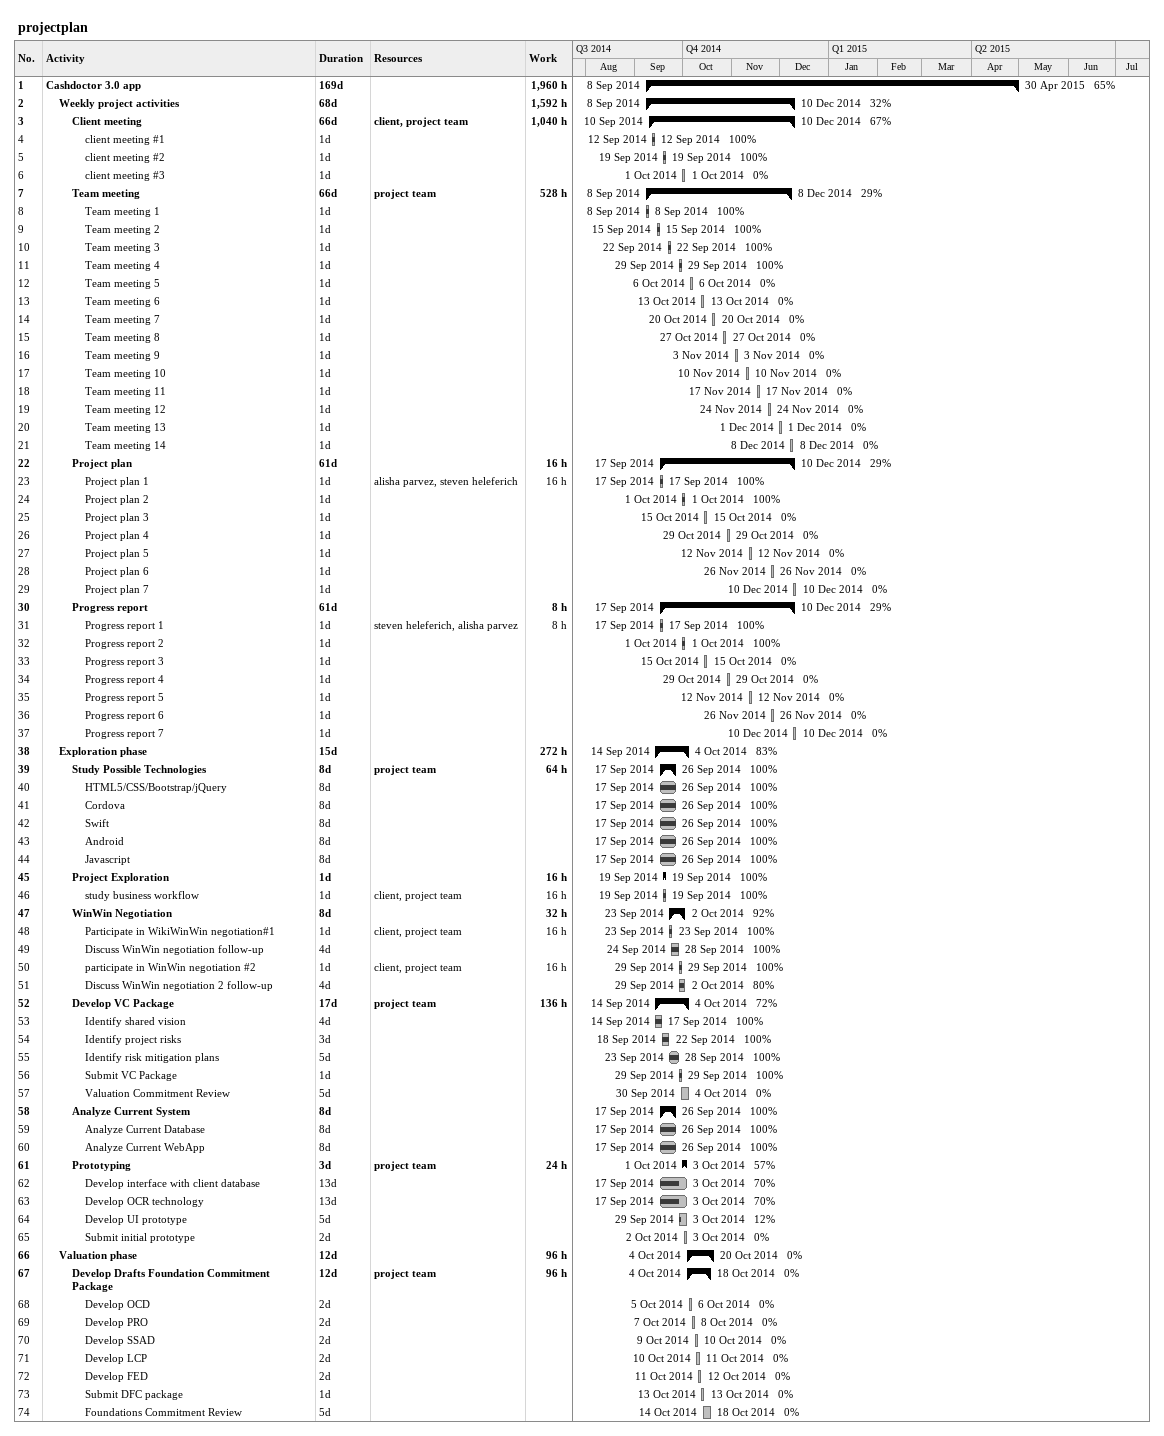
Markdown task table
projectplan

| ID | Level | Task | Duration | Start | Finish | Resources | % complete | Work (h) |
|---|---|---|---|---|---|---|---|---|
| 1 | 1 | **Cashdoctor 3.0 app** | 169d | 2014-09-08 | 2015-04-30 |  | 65 | 1960 |
| 2 | 2 | **Weekly project activities** | 68d | 2014-09-08 | 2014-12-10 |  | 32 | 1592 |
| 3 | 3 | **Client meeting** | 66d | 2014-09-10 | 2014-12-10 | client, project team | 67 | 1040 |
| 4 | 4 | client meeting #1 | 1d | 2014-09-12 | 2014-09-12 |  | 100 |  |
| 5 | 4 | client meeting #2 | 1d | 2014-09-19 | 2014-09-19 |  | 100 |  |
| 6 | 4 | client meeting #3 | 1d | 2014-10-01 | 2014-10-01 |  | 0 |  |
| 7 | 3 | **Team meeting** | 66d | 2014-09-08 | 2014-12-08 | project team | 29 | 528 |
| 8 | 4 | Team meeting 1 | 1d | 2014-09-08 | 2014-09-08 |  | 100 |  |
| 9 | 4 | Team meeting 2 | 1d | 2014-09-15 | 2014-09-15 |  | 100 |  |
| 10 | 4 | Team meeting 3 | 1d | 2014-09-22 | 2014-09-22 |  | 100 |  |
| 11 | 4 | Team meeting 4 | 1d | 2014-09-29 | 2014-09-29 |  | 100 |  |
| 12 | 4 | Team meeting 5 | 1d | 2014-10-06 | 2014-10-06 |  | 0 |  |
| 13 | 4 | Team meeting 6 | 1d | 2014-10-13 | 2014-10-13 |  | 0 |  |
| 14 | 4 | Team meeting 7 | 1d | 2014-10-20 | 2014-10-20 |  | 0 |  |
| 15 | 4 | Team meeting 8 | 1d | 2014-10-27 | 2014-10-27 |  | 0 |  |
| 16 | 4 | Team meeting 9 | 1d | 2014-11-03 | 2014-11-03 |  | 0 |  |
| 17 | 4 | Team meeting 10 | 1d | 2014-11-10 | 2014-11-10 |  | 0 |  |
| 18 | 4 | Team meeting 11 | 1d | 2014-11-17 | 2014-11-17 |  | 0 |  |
| 19 | 4 | Team meeting 12 | 1d | 2014-11-24 | 2014-11-24 |  | 0 |  |
| 20 | 4 | Team meeting 13 | 1d | 2014-12-01 | 2014-12-01 |  | 0 |  |
| 21 | 4 | Team meeting 14 | 1d | 2014-12-08 | 2014-12-08 |  | 0 |  |
| 22 | 3 | **Project plan** | 61d | 2014-09-17 | 2014-12-10 |  | 29 | 16 |
| 23 | 4 | Project plan 1 | 1d | 2014-09-17 | 2014-09-17 | alisha parvez, steven heleferich | 100 | 16 |
| 24 | 4 | Project plan 2 | 1d | 2014-10-01 | 2014-10-01 |  | 100 |  |
| 25 | 4 | Project plan 3 | 1d | 2014-10-15 | 2014-10-15 |  | 0 |  |
| 26 | 4 | Project plan 4 | 1d | 2014-10-29 | 2014-10-29 |  | 0 |  |
| 27 | 4 | Project plan 5 | 1d | 2014-11-12 | 2014-11-12 |  | 0 |  |
| 28 | 4 | Project plan 6 | 1d | 2014-11-26 | 2014-11-26 |  | 0 |  |
| 29 | 4 | Project plan 7 | 1d | 2014-12-10 | 2014-12-10 |  | 0 |  |
| 30 | 3 | **Progress report** | 61d | 2014-09-17 | 2014-12-10 |  | 29 | 8 |
| 31 | 4 | Progress report 1 | 1d | 2014-09-17 | 2014-09-17 | steven heleferich, alisha parvez | 100 | 8 |
| 32 | 4 | Progress report 2 | 1d | 2014-10-01 | 2014-10-01 |  | 100 |  |
| 33 | 4 | Progress report 3 | 1d | 2014-10-15 | 2014-10-15 |  | 0 |  |
| 34 | 4 | Progress report 4 | 1d | 2014-10-29 | 2014-10-29 |  | 0 |  |
| 35 | 4 | Progress report 5 | 1d | 2014-11-12 | 2014-11-12 |  | 0 |  |
| 36 | 4 | Progress report 6 | 1d | 2014-11-26 | 2014-11-26 |  | 0 |  |
| 37 | 4 | Progress report 7 | 1d | 2014-12-10 | 2014-12-10 |  | 0 |  |
| 38 | 2 | **Exploration phase** | 15d | 2014-09-14 | 2014-10-04 |  | 83 | 272 |
| 39 | 3 | **Study Possible Technologies** | 8d | 2014-09-17 | 2014-09-26 | project team | 100 | 64 |
| 40 | 4 | HTML5/CSS/Bootstrap/jQuery | 8d | 2014-09-17 | 2014-09-26 |  | 100 |  |
| 41 | 4 | Cordova | 8d | 2014-09-17 | 2014-09-26 |  | 100 |  |
| 42 | 4 | Swift | 8d | 2014-09-17 | 2014-09-26 |  | 100 |  |
| 43 | 4 | Android | 8d | 2014-09-17 | 2014-09-26 |  | 100 |  |
| 44 | 4 | Javascript | 8d | 2014-09-17 | 2014-09-26 |  | 100 |  |
| 45 | 3 | **Project Exploration** | 1d | 2014-09-19 | 2014-09-19 |  | 100 | 16 |
| 46 | 4 | study business workflow | 1d | 2014-09-19 | 2014-09-19 | client, project team | 100 | 16 |
| 47 | 3 | **WinWin Negotiation** | 8d | 2014-09-23 | 2014-10-02 |  | 92 | 32 |
| 48 | 4 | Participate in WikiWinWin negotiation#1 | 1d | 2014-09-23 | 2014-09-23 | client, project team | 100 | 16 |
| 49 | 4 | Discuss WinWin negotiation follow-up | 4d | 2014-09-24 | 2014-09-28 |  | 100 |  |
| 50 | 4 | participate in WinWin negotiation #2 | 1d | 2014-09-29 | 2014-09-29 | client, project team | 100 | 16 |
| 51 | 4 | Discuss WinWin negotiation 2 follow-up | 4d | 2014-09-29 | 2014-10-02 |  | 80 |  |
| 52 | 3 | **Develop VC Package** | 17d | 2014-09-14 | 2014-10-04 | project team | 72 | 136 |
| 53 | 4 | Identify shared vision | 4d | 2014-09-14 | 2014-09-17 |  | 100 |  |
| 54 | 4 | Identify project risks | 3d | 2014-09-18 | 2014-09-22 |  | 100 |  |
| 55 | 4 | Identify risk mitigation plans | 5d | 2014-09-23 | 2014-09-28 |  | 100 |  |
| 56 | 4 | Submit VC Package | 1d | 2014-09-29 | 2014-09-29 |  | 100 |  |
| 57 | 4 | Valuation Commitment Review | 5d | 2014-09-30 | 2014-10-04 |  | 0 |  |
| 58 | 3 | **Analyze Current System** | 8d | 2014-09-17 | 2014-09-26 |  | 100 |  |
| 59 | 4 | Analyze Current Database | 8d | 2014-09-17 | 2014-09-26 |  | 100 |  |
| 60 | 4 | Analyze Current WebApp | 8d | 2014-09-17 | 2014-09-26 |  | 100 |  |
| 61 | 3 | **Prototyping** | 3d | 2014-10-01 | 2014-10-03 | project team | 57 | 24 |
| 62 | 4 | Develop interface with client database | 13d | 2014-09-17 | 2014-10-03 |  | 70 |  |
| 63 | 4 | Develop OCR technology | 13d | 2014-09-17 | 2014-10-03 |  | 70 |  |
| 64 | 4 | Develop UI prototype | 5d | 2014-09-29 | 2014-10-03 |  | 12 |  |
| 65 | 4 | Submit initial prototype | 2d | 2014-10-02 | 2014-10-03 |  | 0 |  |
| 66 | 2 | **Valuation phase** | 12d | 2014-10-04 | 2014-10-20 |  | 0 | 96 |
| 67 | 3 | **Develop Drafts Foundation Commitment Package** | 12d | 2014-10-04 | 2014-10-18 | project team | 0 | 96 |
| 68 | 4 | Develop OCD | 2d | 2014-10-05 | 2014-10-06 |  | 0 |  |
| 69 | 4 | Develop PRO | 2d | 2014-10-07 | 2014-10-08 |  | 0 |  |
| 70 | 4 | Develop SSAD | 2d | 2014-10-09 | 2014-10-10 |  | 0 |  |
| 71 | 4 | Develop LCP | 2d | 2014-10-10 | 2014-10-11 |  | 0 |  |
| 72 | 4 | Develop FED | 2d | 2014-10-11 | 2014-10-12 |  | 0 |  |
| 73 | 4 | Submit DFC package | 1d | 2014-10-13 | 2014-10-13 |  | 0 |  |
| 74 | 4 | Foundations Commitment Review | 5d | 2014-10-14 | 2014-10-18 |  | 0 |  |
